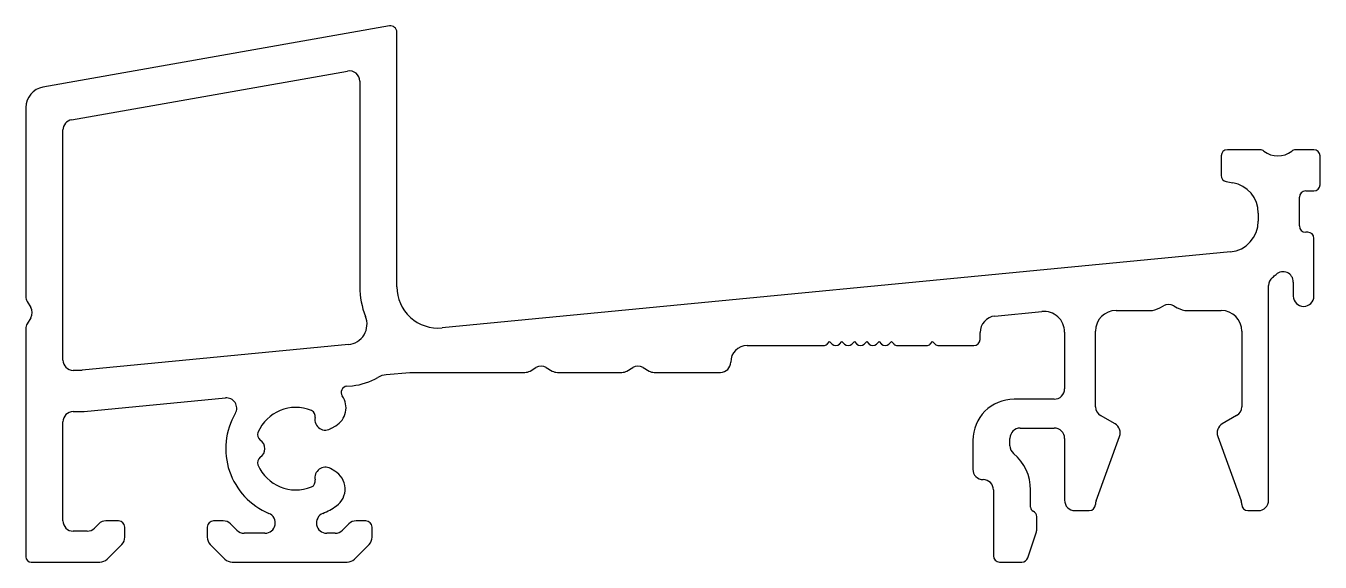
# Model space of a CAD drawing. Extents: x 1.7 to 64.5, y 2 to 28.
import ezdxf

# ---------------------------------------------------------------- set-up
doc = ezdxf.new("R2010")
doc.units = 0
doc.layers.get('0').update_dxf_attribs({"linetype": 'CONTINUOUS'})

msp = doc.modelspace()

# ---------------------------------------------------------------- linework, layer by layer
for p, q in [((19.31, 28.024), (2.489, 25.058)), ((19.662, 15.374), (19.662, 27.728)), ((3.876, 23.474), (17.276, 25.837)), ((17.862, 25.345), (17.862, 15.374)), ((1.662, 24.073), (1.662, 14.911)), ((3.462, 11.824), (3.462, 22.982)), ((61.551, 22.024), (59.962, 22.024)), ((64.162, 22.024), (63.274, 22.024)), ((59.662, 21.724), (59.662, 20.776)), ((64.462, 20.324), (64.462, 21.724)), ((59.91, 20.48), (60.223, 20.425)), ((63.462, 18.324), (63.462, 19.724)), ((63.762, 20.024), (64.162, 20.024)), ((61.462, 18.948), (61.462, 18.56)), ((63.862, 18.024), (63.762, 18.024)), ((64.162, 14.924), (64.162, 17.724)), ((60.106, 17.067), (21.854, 13.383)), ((61.962, 5.024), (61.962, 15.437)), ((63.162, 15.608), (63.162, 14.924)), ((1.729, 14.661), (1.895, 14.374)), ((56.691, 14.358), (56.862, 14.457)), ((57.362, 14.457), (57.534, 14.358)), ((1.895, 13.874), (1.729, 13.586)), ((48.686, 13.958), (50.967, 14.177)), ((54.562, 14.224), (56.191, 14.224)), ((58.034, 14.224), (59.662, 14.224)), ((1.662, 13.336), (1.662, 2.274)), ((53.562, 9.562), (53.562, 13.224)), ((60.662, 13.224), (60.662, 9.562)), ((17.312, 12.57), (4.39, 11.326)), ((40.539, 12.597), (40.662, 12.72)), ((40.662, 12.72), (40.786, 12.597)), ((41.139, 12.597), (41.262, 12.72)), ((41.262, 12.72), (41.386, 12.597)), ((41.739, 12.597), (41.862, 12.72)), ((41.862, 12.72), (41.986, 12.597)), ((42.339, 12.597), (42.462, 12.72)), ((42.462, 12.72), (42.586, 12.597)), ((42.939, 12.597), (43.062, 12.72)), ((43.062, 12.72), (43.186, 12.597)), ((43.539, 12.597), (43.662, 12.72)), ((43.662, 12.72), (43.786, 12.597)), ((45.539, 12.597), (45.662, 12.72)), ((45.662, 12.72), (45.786, 12.597)), ((47.962, 12.824), (47.962, 13.161)), ((52.062, 13.182), (52.062, 10.424)), ((36.662, 12.524), (40.362, 12.524)), ((43.962, 12.524), (45.362, 12.524)), ((45.962, 12.524), (47.662, 12.524)), ((4.342, 11.324), (3.962, 11.324)), ((26.125, 11.291), (26.412, 11.457)), ((26.912, 11.457), (27.2, 11.291)), ((30.825, 11.291), (31.112, 11.457)), ((31.612, 11.457), (31.9, 11.291)), ((19.149, 11.114), (20.294, 11.224)), ((20.294, 11.224), (25.875, 11.224)), ((27.45, 11.224), (30.575, 11.224)), ((32.15, 11.224), (35.362, 11.224)), ((17.23, 10.553), (17.504, 10.58)), ((4.486, 9.326), (11.346, 9.987)), ((51.562, 9.924), (49.612, 9.924)), ((3.462, 4.024), (3.462, 8.824)), ((3.962, 9.324), (4.438, 9.324)), ((54.512, 8.725), (53.812, 9.129)), ((60.412, 9.129), (59.712, 8.725)), ((16.494, 8.524), (16.696, 8.64)), ((49.912, 8.524), (51.562, 8.524)), ((47.612, 7.924), (47.612, 6.524)), ((49.412, 7.669), (49.412, 8.024)), ((52.062, 8.024), (52.062, 5.024)), ((53.593, 4.99), (54.732, 8.121)), ((59.493, 8.121), (60.632, 4.99)), ((16.652, 6.433), (16.439, 6.556)), ((48.612, 5.524), (48.612, 2.324)), ((50.412, 4.682), (50.412, 5.524)), ((52.562, 4.524), (53.262, 4.524)), ((60.962, 4.524), (61.462, 4.524)), ((5.195, 3.877), (4.988, 3.67)), ((6.162, 4.024), (5.548, 4.024)), ((11.235, 4.024), (10.762, 4.024)), ((11.896, 3.57), (11.589, 3.877)), ((17.336, 3.877), (17.029, 3.57)), ((18.162, 4.024), (17.69, 4.024)), ((50.712, 3.605), (50.712, 4.224)), ((4.634, 3.524), (3.962, 3.524)), ((6.462, 3.231), (6.462, 3.724)), ((10.462, 3.724), (10.462, 3.231)), ((13.262, 3.424), (12.249, 3.424)), ((16.675, 3.424), (16.262, 3.424)), ((18.462, 3.231), (18.462, 3.724)), ((50.281, 2.229), (50.687, 3.447)), ((5.609, 2.17), (6.316, 2.877)), ((10.609, 2.877), (11.316, 2.17)), ((17.609, 2.17), (18.316, 2.877)), ((1.912, 2.024), (5.255, 2.024)), ((11.669, 2.024), (17.255, 2.024)), ((48.912, 2.024), (49.996, 2.024))]:
    msp.add_line(p, q)
for centre, radius, start, end in [((19.362, 27.728), 0.3, 0, 100), ((17.362, 25.345), 0.5, 0, 100), ((2.662, 24.073), 1, 100, 180), ((3.962, 22.982), 0.5, 100, 180), ((59.962, 21.724), 0.3, 90, 180), ((61.551, 21.724), 0.3, 51.60834, 90.00001), ((63.274, 21.724), 0.3, 90, 128.39167), ((64.162, 21.724), 0.3, 0, 90), ((62.412, 22.811), 1.087, 231.60833, 308.39167), ((59.962, 20.776), 0.3, 180, 260), ((59.962, 18.948), 1.5, 0.00001, 80.00001), ((64.162, 20.324), 0.3, 270, 0), ((63.762, 19.724), 0.3, 90, 180), ((59.962, 18.56), 1.5, 275.5, 0), ((63.762, 18.324), 0.3, 180, 270), ((63.862, 17.724), 0.3, 0, 90), ((62.462, 15.437), 0.5, 128.68219, 180), ((59.962, 18.56), 3.5, 308.68219, 312.45415), ((62.662, 15.608), 0.5, 360, 132.45415), ((21.662, 15.374), 3.8, 180, 202.13189), ((21.662, 15.374), 2, 180, 275.5), ((2.162, 14.911), 0.5, 180, 210.00001), ((57.112, 14.024), 0.5, 59.99997, 119.99997), ((63.662, 14.924), 0.5, 180, 0), ((1.462, 14.124), 0.5, 329.99996, 30.00001), ((17.216, 13.566), 1, 275.5, 22.13189), ((48.762, 13.161), 0.8, 95.5, 180), ((51.062, 13.182), 1, 0, 95.5), ((54.562, 13.224), 1, 90, 180), ((56.191, 15.224), 1, 270, 300), ((58.034, 15.224), 1, 240.00001, 270.00001), ((59.662, 13.224), 1, 0, 90), ((2.162, 13.336), 0.5, 149.99996, 180), ((40.362, 12.774), 0.25, 270, 315), ((40.962, 12.774), 0.25, 225, 315), ((41.562, 12.774), 0.25, 225, 315), ((42.162, 12.774), 0.25, 225, 315), ((42.762, 12.774), 0.25, 225, 315), ((43.362, 12.774), 0.25, 225, 315), ((43.962, 12.774), 0.25, 225, 270), ((45.362, 12.774), 0.25, 270, 315), ((45.962, 12.774), 0.25, 225, 270), ((47.662, 12.824), 0.3, 270, 0), ((36.662, 11.724), 0.8, 90, 180), ((3.962, 11.824), 0.5, 180, 270), ((4.342, 11.824), 0.5, 270.00005, 275.50007), ((26.662, 11.024), 0.5, 59.99997, 119.99997), ((31.362, 11.024), 0.5, 59.99997, 119.99997), ((35.362, 11.724), 0.5, 270, 360), ((17.216, 13.566), 3, 275.5, 300.46935), ((19.244, 10.118), 1, 95.5, 120.46935), ((25.875, 11.724), 0.5, 270, 300), ((27.45, 11.724), 0.5, 239.99996, 269.99996), ((30.575, 11.724), 0.5, 270, 300), ((32.15, 11.724), 0.5, 239.99996, 269.99996), ((16.196, 9.506), 1, 300.00007, 35.14785), ((17.259, 10.255), 0.3, 95.5, 215.14785), ((51.562, 10.424), 0.5, 270, 0), ((11.394, 9.489), 0.5, 329.74365, 95.5), ((14.762, 7.524), 2, 67.68008, 156.79743), ((49.612, 7.924), 2, 90, 180), ((54.062, 9.562), 0.5, 180, 240), ((60.162, 9.562), 0.5, 300, 360), ((3.962, 8.824), 0.5, 90, 180), ((4.438, 9.824), 0.5, 270, 275.5), ((14.762, 7.524), 3.4, 149.74365, 247.38014), ((15.408, 9.096), 0.3, 347.6304, 67.68008), ((16.189, 8.925), 0.5, 167.6304, 307.29676), ((13.2, 8.194), 0.3, 156.79743, 236.84711), ((14.762, 7.524), 2, 30.00012, 30.11612), ((49.912, 8.024), 0.5, 90, 180), ((51.562, 8.024), 0.5, 0, 90), ((54.262, 8.292), 0.5, 339.99999, 59.99999), ((59.962, 8.292), 0.5, 120.00001, 200.00001), ((12.762, 7.524), 0.5, 303.15289, 56.84711), ((49.912, 7.669), 0.5, 180, 229.9948), ((13.2, 6.854), 0.3, 123.15289, 203.20257), ((48.112, 5.524), 2.3, 0, 49.9948), ((14.762, 7.524), 2, 203.20257, 292.31992), ((16.189, 6.123), 0.5, 60, 192.3696), ((16.152, 5.567), 1, 305.37568, 60), ((48.112, 6.524), 0.5, 180, 270), ((15.408, 5.951), 0.3, 292.31992, 12.3696), ((48.112, 5.524), 0.5, 0, 90), ((14.762, 7.524), 3.4, 292.61986, 305.37568), ((50.612, 4.682), 0.2, 180, 246.42182), ((50.412, 4.224), 0.3, 0.00001, 66.42183), ((52.562, 5.024), 0.5, 180, 270), ((53.262, 4.824), 0.3, 270.00004, 359.65372), ((54.062, 4.819), 0.5, 159.99989, 179.65357), ((60.162, 4.819), 0.5, 0.34643, 20.00011), ((60.962, 4.824), 0.3, 180.34633, 270.00001), ((61.462, 5.024), 0.5, 270, 0), ((3.962, 4.024), 0.5, 180, 270), ((5.548, 3.524), 0.5, 90, 134.99997), ((6.162, 3.724), 0.3, 0, 90), ((10.762, 3.724), 0.3, 90, 180), ((11.235, 3.524), 0.5, 44.99997, 90), ((13.262, 3.924), 0.5, 270, 67.38014), ((16.262, 3.924), 0.5, 112.61986, 270), ((17.69, 3.524), 0.5, 90, 135.00003), ((18.162, 3.724), 0.3, 0, 90), ((4.634, 4.024), 0.5, 270, 314.99997), ((5.962, 3.231), 0.5, 315.00001, 0), ((10.962, 3.231), 0.5, 180, 224.99997), ((12.249, 3.924), 0.5, 224.99997, 270), ((16.675, 3.924), 0.5, 270, 315), ((17.962, 3.231), 0.5, 315.00001, 0), ((50.212, 3.605), 0.5, 341.56505, 360), ((1.912, 2.274), 0.25, 180, 270), ((5.255, 2.524), 0.5, 270, 315), ((11.669, 2.524), 0.5, 224.99997, 270), ((17.255, 2.524), 0.5, 270, 315.00001), ((48.912, 2.324), 0.3, 180, 270), ((49.996, 2.324), 0.3, 270.00004, 341.56509)]:
    msp.add_arc(centre, radius, start, end)

doc.saveas('drawing.dxf')
